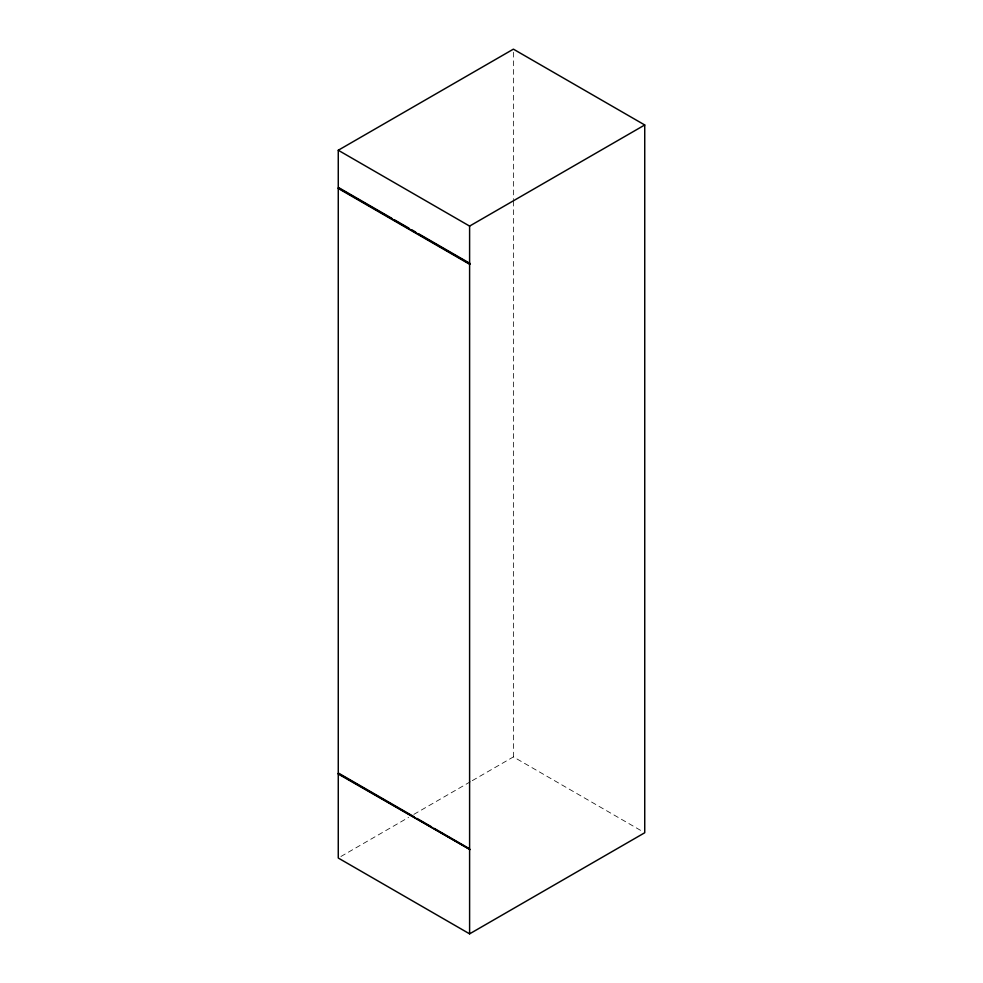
<?xml version="1.0" encoding="UTF-8"?>
<svg xmlns="http://www.w3.org/2000/svg" width="983" height="983" viewBox="0 0 983 983"><rect width="100%" height="100%" fill="white"/><g stroke="black" fill="none" stroke-linecap="round" stroke-linejoin="round"><path stroke-width="0.74" stroke-dasharray="4.92 3.69" d="M340.917 856.488L408.584 817.426M413.892 814.354L470.931 781.424M472.258 780.662L513.396 756.91L642.083 831.213M513.396 52.222L513.396 199.61M513.396 201.146L513.396 756.91"/><path stroke-width="1.47" d="M338.263 150.252L513.396 49.15L644.737 124.976L644.737 832.748L469.604 933.85L338.263 858.024L338.263 150.252L469.604 226.09L644.737 124.976M338.263 188.441L469.604 264.267L469.604 226.09M338.263 773.498L470.071 849.595L338.263 774.026M338.717 187.642L391.787 218.287M394.441 219.811L409.039 228.24M411.693 229.776L415.674 232.074M418.328 233.61L470.071 263.481M338.263 187.913L470.071 264.009M338.717 773.24L414.347 816.898M417.001 818.434L431.586 826.85M434.24 828.386L468.744 848.304M469.604 264.267L469.604 849.324M469.604 849.853L469.604 933.85"/></g></svg>
